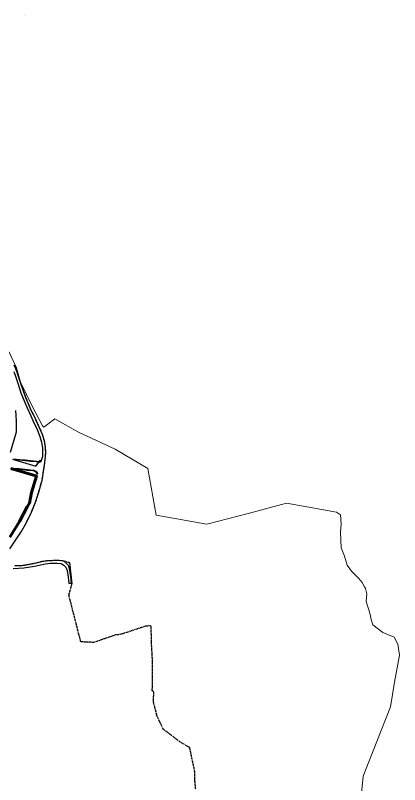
# Model space of a CAD drawing. Header units: inches. Extents: x 178547 to 180310, y 3028905 to 3031208.
# Drawn here: x 179534 to 180038, y 3029963 to 3030971 of the extents above; entities that cross this region are included whole.
import ezdxf

# ---------------------------------------------------------------- set-up
doc = ezdxf.new("R2010")
doc.units = ezdxf.units.IN
doc.header["$MEASUREMENT"] = 0
doc.linetypes.add('CENTER', pattern=[2, 1.25, -0.25, 0.25, -0.25])
for name, color, linetype, lineweight in [('10.TR1', 7, 'Continuous', 25), ('2.UV2', 40, 'Continuous', 60), ('LAP Boundary', 250, 'CENTER', 30)]:
    doc.layers.add(name, color=color, linetype=linetype, lineweight=lineweight)
doc.layers.add('11.TR2', color=252, linetype='Continuous')
doc.layers.add('14.E2', color=72, linetype='Continuous')
doc.layers.add('Plan-boundaries', color=7, linetype='Continuous', lineweight=30, true_color=0x009e8e)

msp = doc.modelspace()

# ---------------------------------------------------------------- linework, layer by layer
at = {"layer": '10.TR1'}
for points in [[(179546.3, 3030971.4), (179546.3, 3030971.4)], [(179526.4, 3030272.5), (179534.2, 3030284), (179541.2, 3030294.5), (179547.7, 3030306), (179554.8, 3030320.4), (179560.2, 3030333.6), (179564.3, 3030346.5), (179567.9, 3030359.4), (179568.7, 3030362), (179569.7, 3030368.2), (179570.7, 3030374.4), (179571.9, 3030381.9), (179573.1, 3030392.6), (179573.5, 3030398.7), (179573.2, 3030405.6), (179571.8, 3030413.9), (179569.2, 3030422.3), (179565.5, 3030431.1), (179560.7, 3030441.4), (179559.9, 3030443), (179554.6, 3030453.8), (179550.5, 3030463.1), (179547.6, 3030470.2), (179541.3, 3030487.8), (179537.5, 3030499.4), (179535, 3030506.7), (179532, 3030513.2)], [(179530.1, 3030389.9), (179560.6, 3030380.8), (179564.2, 3030385.6), (179565.3, 3030385.9), (179566.4, 3030386.6), (179567.4, 3030387.2), (179569.6, 3030393.6), (179569.9, 3030398.9), (179569.7, 3030404.6), (179568.5, 3030411.7), (179566.3, 3030419.3), (179562.6, 3030428.5), (179557, 3030440.3), (179554.3, 3030446.1), (179549.7, 3030456.6), (179546.4, 3030463.8), (179543.6, 3030471), (179541.4, 3030476.4), (179537.7, 3030487.9), (179534.8, 3030496.9), (179532, 3030504.5)], [(179526.6, 3030287.5), (179539.1, 3030308.4), (179549.1, 3030327.4), (179552.2, 3030332.3), (179554.9, 3030346.2), (179561.3, 3030367.7), (179560.4, 3030368.2), (179561.3, 3030367.7), (179554.9, 3030346.2), (179552.2, 3030332.3), (179549.1, 3030327.4), (179539.1, 3030308.4), (179526.6, 3030287.5)], [(179530.9, 3030246.5), (179545, 3030247.4), (179558.7, 3030249.9), (179572.8, 3030252.8), (179579.8, 3030253.4), (179588.7, 3030253.5), (179593.6, 3030253), (179597.2, 3030251.2), (179599.7, 3030248.3), (179601.5, 3030244), (179602.8, 3030235.2), (179603.7, 3030227.5), (179607.5, 3030227.6), (179606.3, 3030235.7), (179605.3, 3030244.1), (179603.9, 3030250), (179601.8, 3030252.5), (179599.2, 3030254.8), (179596.1, 3030256.5), (179589.9, 3030257.2), (179583.6, 3030256.9), (179576.8, 3030256.7), (179570, 3030255.9), (179561.1, 3030253.8), (179553.5, 3030252.1), (179544.7, 3030250.5), (179540.4, 3030250.1), (179533, 3030249.9)]]:
    msp.add_lwpolyline(points, dxfattribs=at)
for points in [[(179533.7, 3030453.7), (179534.8, 3030439.9), (179534.9, 3030439.9), (179534.8, 3030425.4), (179527, 3030398.7, 0.323035)], [(179527.9, 3030377.6), (179560.4, 3030368.2), (179527.9, 3030377.6, 0.465923)]]:
    msp.add_lwpolyline(points, format="xyb", dxfattribs=at)
at = {"layer": '11.TR2'}
for points in [[(179531.8, 3030390.3), (179539.3, 3030389.5), (179546.5, 3030388.8), (179553.8, 3030388), (179561.5, 3030387.1), (179562.7, 3030386.9), (179563.7, 3030387), (179564.7, 3030387.4), (179565.5, 3030387.8), (179566.4, 3030388.5), (179566.3, 3030387.6), (179566.1, 3030387), (179566, 3030386.9), (179565.6, 3030386.6), (179564.3, 3030386.1), (179563.6, 3030386), (179561.5, 3030386.3), (179554, 3030387), (179546.5, 3030387.8), (179539.3, 3030388.6), (179531.7, 3030389.3)], [(179531.8, 3030378.3), (179538.8, 3030377.5), (179550.1, 3030376.3), (179556.9, 3030375.5), (179558, 3030375.5), (179559.6, 3030374.8), (179560.4, 3030374.2), (179561.5, 3030373.1), (179562.3, 3030372.1), (179562.6, 3030371.5), (179562.6, 3030370.8), (179562.3, 3030370.3), (179561.7, 3030371.4), (179560.9, 3030372.2), (179559.9, 3030373.5), (179559.2, 3030373.9), (179557.9, 3030374.5), (179556.8, 3030374.6), (179549.8, 3030375.2), (179538.6, 3030376.4), (179531.7, 3030377.2)]]:
    msp.add_lwpolyline(points, dxfattribs=at)
at = {"layer": '14.E2'}
for points in [[(179530.1, 3030389.9), (179560.6, 3030380.8), (179563.9, 3030385.2), (179564.2, 3030385.6), (179565.3, 3030385.9), (179566.4, 3030386.6), (179567.4, 3030387.2), (179569.6, 3030393.6), (179569.9, 3030398.9), (179569.7, 3030404.6), (179568.5, 3030411.7), (179566.3, 3030419.3), (179562.6, 3030428.5), (179557, 3030440.3), (179554.3, 3030446.1), (179549.7, 3030456.6), (179546.4, 3030463.8), (179543.6, 3030471), (179541.4, 3030476.4), (179537.7, 3030487.9), (179534.8, 3030496.9), (179532, 3030504.5)], [(179533.7, 3030453.7), (179534.8, 3030439.7), (179534.9, 3030439.9), (179534.8, 3030425.4), (179527, 3030398.7)]]:
    msp.add_lwpolyline(points, dxfattribs=at)
at = {"layer": '2.UV2'}
msp.add_lwpolyline([(179527.9, 3030377.6), (179560.4, 3030368.2), (179527.9, 3030377.6, 0.465923)], format="xyb", dxfattribs=at)
msp.add_lwpolyline([(179526.6, 3030287.5), (179539.1, 3030308.4), (179549.1, 3030327.4), (179552.2, 3030332.3), (179554.9, 3030346.2), (179561.3, 3030367.7), (179560.4, 3030368.2), (179561.3, 3030367.7), (179554.9, 3030346.2), (179552.2, 3030332.3), (179549.1, 3030327.4), (179539.1, 3030308.4), (179526.6, 3030287.5)], dxfattribs=at)
at = {"layer": 'LAP Boundary', "color": 250, "linetype": 'CENTER', "lineweight": 30}
for points in [[(179526.4, 3030272.5), (179534.2, 3030284), (179541.2, 3030294.5), (179541.7, 3030295.4), (179547.7, 3030306), (179554.8, 3030320.4), (179558.1, 3030328.3), (179560.2, 3030333.6), (179564.3, 3030346.5), (179564.6, 3030347.6), (179567.9, 3030359.4), (179568.7, 3030362), (179569.7, 3030368.2), (179570.7, 3030374.4), (179571.9, 3030381.9), (179573.1, 3030392.6), (179573.5, 3030398.7), (179573.2, 3030405.6), (179572.5, 3030409.7), (179571.9, 3030413.2), (179571.8, 3030413.9), (179569.2, 3030422.3), (179567.4, 3030426.7), (179565.5, 3030431.1), (179560.7, 3030441.4), (179559.9, 3030443), (179554.6, 3030453.8), (179550.5, 3030463.1), (179548.3, 3030468.6), (179541.3, 3030487.8), (179536.3, 3030503), (179535, 3030506.7), (179532, 3030513.2)], [(179526.4, 3030272.5), (179534.2, 3030284), (179541.2, 3030294.5), (179541.7, 3030295.4), (179547.7, 3030306), (179554.8, 3030320.4), (179558.1, 3030328.3), (179560.2, 3030333.6), (179564.3, 3030346.5), (179564.6, 3030347.6), (179567.9, 3030359.4), (179568.7, 3030362), (179569.7, 3030368.2), (179570.7, 3030374.4), (179571.9, 3030381.9), (179573.1, 3030392.6), (179573.5, 3030398.7), (179573.2, 3030405.6), (179572.5, 3030409.7), (179571.9, 3030413.2), (179571.8, 3030413.9), (179569.2, 3030422.3), (179567.4, 3030426.7), (179565.5, 3030431.1), (179560.7, 3030441.4), (179559.9, 3030443), (179554.6, 3030453.8), (179550.5, 3030463.1), (179548.3, 3030468.6), (179541.3, 3030487.8), (179536.3, 3030503), (179535, 3030506.7), (179532, 3030513.2)], [(179770.2, 3029957.3), (179769.1, 3029968.4), (179769.2, 3029979.2), (179762.4, 3030011.8), (179748.9, 3030019.9), (179727.4, 3030036.3), (179719.1, 3030054.4), (179714.8, 3030071.9), (179715.2, 3030084.5), (179713.1, 3030087.3), (179713.3, 3030090.5), (179713.7, 3030117.7), (179713.2, 3030131.7), (179713, 3030134.6), (179712.8, 3030139), (179712.4, 3030145.5), (179711.7, 3030171.2), (179709.5, 3030171.5), (179704.2, 3030170.9), (179690.6, 3030166.5), (179673.8, 3030160.9), (179669.9, 3030160), (179667.5, 3030159.7), (179665.1, 3030159.5), (179649.8, 3030154.4), (179636.7, 3030149.8), (179619.5, 3030150.5), (179603.9, 3030211.7), (179608.1, 3030227), (179605.2, 3030254), (179596.1, 3030256.5), (179594.5, 3030256.6), (179589.9, 3030257.2), (179584.8, 3030257), (179576.8, 3030256.7), (179574, 3030256.4), (179570, 3030255.9), (179562.4, 3030254.1), (179553.5, 3030252.1), (179550, 3030251.5), (179544.7, 3030250.5), (179540.4, 3030250.1), (179538.9, 3030250.1), (179533, 3030249.9)], [(179770.2, 3029957.3), (179769.1, 3029968.4), (179769.2, 3029979.2), (179762.4, 3030011.8), (179748.9, 3030019.9), (179727.4, 3030036.3), (179719.1, 3030054.4), (179714.8, 3030071.9), (179715.2, 3030084.5), (179713.1, 3030087.3), (179713.3, 3030090.5), (179713.7, 3030117.7), (179713.2, 3030131.7), (179713, 3030134.6), (179712.8, 3030139), (179712.4, 3030145.5), (179711.7, 3030171.2), (179709.5, 3030171.5), (179704.2, 3030170.9), (179690.6, 3030166.5), (179673.8, 3030160.9), (179669.9, 3030160), (179667.5, 3030159.7), (179665.1, 3030159.5), (179649.8, 3030154.4), (179636.7, 3030149.8), (179619.5, 3030150.5), (179603.9, 3030211.7), (179608.1, 3030227), (179605.2, 3030254), (179596.1, 3030256.5), (179594.5, 3030256.6), (179589.9, 3030257.2), (179584.8, 3030257), (179576.8, 3030256.7), (179574, 3030256.4), (179570, 3030255.9), (179562.4, 3030254.1), (179553.5, 3030252.1), (179550, 3030251.5), (179544.7, 3030250.5), (179540.4, 3030250.1), (179538.9, 3030250.1), (179533, 3030249.9)]]:
    msp.add_lwpolyline(points, dxfattribs=at)
at = {"layer": 'Plan-boundaries', "color": 254, "linetype": 'Continuous', "lineweight": 9}
msp.add_lwpolyline([(179521.1, 3030539.3), (179535.2, 3030509.5), (179540.6, 3030490.8), (179556, 3030458.6), (179569.3, 3030433.6), (179571.1, 3030431.8), (179585.5, 3030442.7), (179616.4, 3030425.3), (179664.7, 3030402.8), (179707.2, 3030377.8), (179718.5, 3030316.4), (179784.8, 3030304.5), (179839.1, 3030318.7), (179889.3, 3030332.2), (179954.8, 3030320.5), (179960.2, 3030317.1), (179961.1, 3030305), (179960.2, 3030293.9), (179960.9, 3030273.5), (179965.3, 3030262.9), (179968.8, 3030251.1), (179974.3, 3030243), (179984.1, 3030233.7), (179988.3, 3030228.3), (179991.4, 3030222.5), (179992.6, 3030220.4), (179994.7, 3030213.6), (179993.8, 3030203.9), (179994.8, 3030199), (179997, 3030192.5), (179998.8, 3030186.5), (180000.1, 3030179.8), (180002.3, 3030172.9), (180015.7, 3030162.8), (180030.5, 3030156.8), (180035.2, 3030147.7), (180037.6, 3030133.2), (180030.9, 3030097.8), (180025.7, 3030065.5), (179989.9, 3029974.6), (179977.9, 3029855.9)], dxfattribs=at)

doc.saveas('drawing.dxf')
